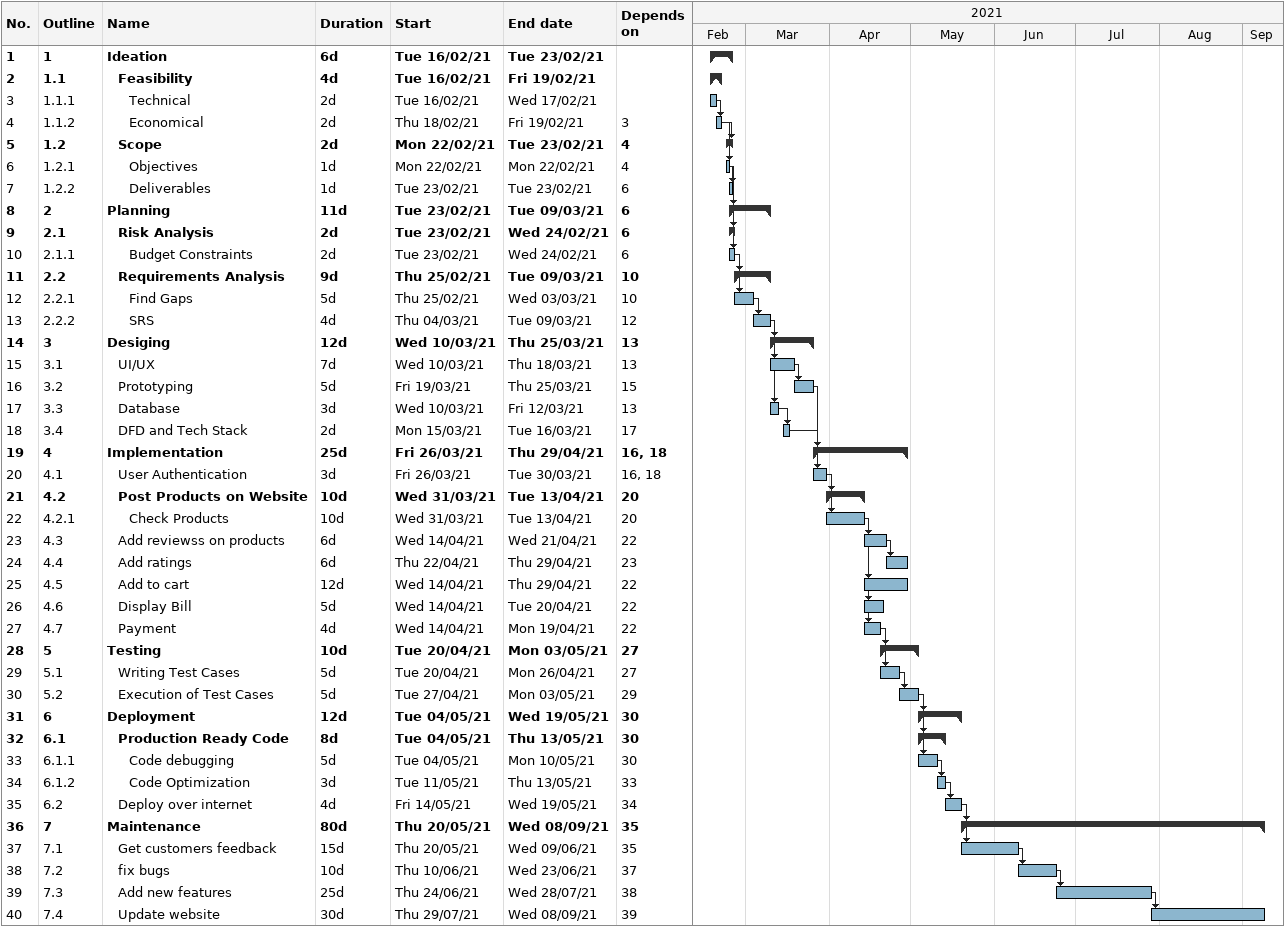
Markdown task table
| ID | WBS | Task | Duration | Start | Finish | Predecessors |
|---|---|---|---|---|---|---|
| 1 | 1 | **Ideation** | 6d | 2021-02-16 | 2021-02-23 |  |
| 2 | 1.1 | **Feasibility** | 4d | 2021-02-16 | 2021-02-19 |  |
| 3 | 1.1.1 | Technical | 2d | 2021-02-16 | 2021-02-17 |  |
| 4 | 1.1.2 | Economical | 2d | 2021-02-18 | 2021-02-19 | 3 |
| 5 | 1.2 | **Scope** | 2d | 2021-02-22 | 2021-02-23 | 4 |
| 6 | 1.2.1 | Objectives | 1d | 2021-02-22 | 2021-02-22 | 4 |
| 7 | 1.2.2 | Deliverables | 1d | 2021-02-23 | 2021-02-23 | 6 |
| 8 | 2 | **Planning** | 11d | 2021-02-23 | 2021-03-09 | 6 |
| 9 | 2.1 | **Risk Analysis** | 2d | 2021-02-23 | 2021-02-24 | 6 |
| 10 | 2.1.1 | Budget Constraints | 2d | 2021-02-23 | 2021-02-24 | 6 |
| 11 | 2.2 | **Requirements Analysis** | 9d | 2021-02-25 | 2021-03-09 | 10 |
| 12 | 2.2.1 | Find Gaps | 5d | 2021-02-25 | 2021-03-03 | 10 |
| 13 | 2.2.2 | SRS | 4d | 2021-03-04 | 2021-03-09 | 12 |
| 14 | 3 | **Desiging** | 12d | 2021-03-10 | 2021-03-25 | 13 |
| 15 | 3.1 | UI/UX | 7d | 2021-03-10 | 2021-03-18 | 13 |
| 16 | 3.2 | Prototyping | 5d | 2021-03-19 | 2021-03-25 | 15 |
| 17 | 3.3 | Database | 3d | 2021-03-10 | 2021-03-12 | 13 |
| 18 | 3.4 | DFD and Tech Stack | 2d | 2021-03-15 | 2021-03-16 | 17 |
| 19 | 4 | **Implementation** | 25d | 2021-03-26 | 2021-04-29 | 16, 18 |
| 20 | 4.1 | User Authentication | 3d | 2021-03-26 | 2021-03-30 | 16, 18 |
| 21 | 4.2 | **Post Products on Website** | 10d | 2021-03-31 | 2021-04-13 | 20 |
| 22 | 4.2.1 | Check Products | 10d | 2021-03-31 | 2021-04-13 | 20 |
| 23 | 4.3 | Add reviewss on products | 6d | 2021-04-14 | 2021-04-21 | 22 |
| 24 | 4.4 | Add ratings | 6d | 2021-04-22 | 2021-04-29 | 23 |
| 25 | 4.5 | Add to cart | 12d | 2021-04-14 | 2021-04-29 | 22 |
| 26 | 4.6 | Display Bill | 5d | 2021-04-14 | 2021-04-20 | 22 |
| 27 | 4.7 | Payment | 4d | 2021-04-14 | 2021-04-19 | 22 |
| 28 | 5 | **Testing** | 10d | 2021-04-20 | 2021-05-03 | 27 |
| 29 | 5.1 | Writing Test Cases | 5d | 2021-04-20 | 2021-04-26 | 27 |
| 30 | 5.2 | Execution of Test Cases | 5d | 2021-04-27 | 2021-05-03 | 29 |
| 31 | 6 | **Deployment** | 12d | 2021-05-04 | 2021-05-19 | 30 |
| 32 | 6.1 | **Production Ready Code** | 8d | 2021-05-04 | 2021-05-13 | 30 |
| 33 | 6.1.1 | Code debugging | 5d | 2021-05-04 | 2021-05-10 | 30 |
| 34 | 6.1.2 | Code Optimization | 3d | 2021-05-11 | 2021-05-13 | 33 |
| 35 | 6.2 | Deploy over internet | 4d | 2021-05-14 | 2021-05-19 | 34 |
| 36 | 7 | **Maintenance** | 80d | 2021-05-20 | 2021-09-08 | 35 |
| 37 | 7.1 | Get customers feedback | 15d | 2021-05-20 | 2021-06-09 | 35 |
| 38 | 7.2 | fix bugs | 10d | 2021-06-10 | 2021-06-23 | 37 |
| 39 | 7.3 | Add new features | 25d | 2021-06-24 | 2021-07-28 | 38 |
| 40 | 7.4 | Update website | 30d | 2021-07-29 | 2021-09-08 | 39 |
